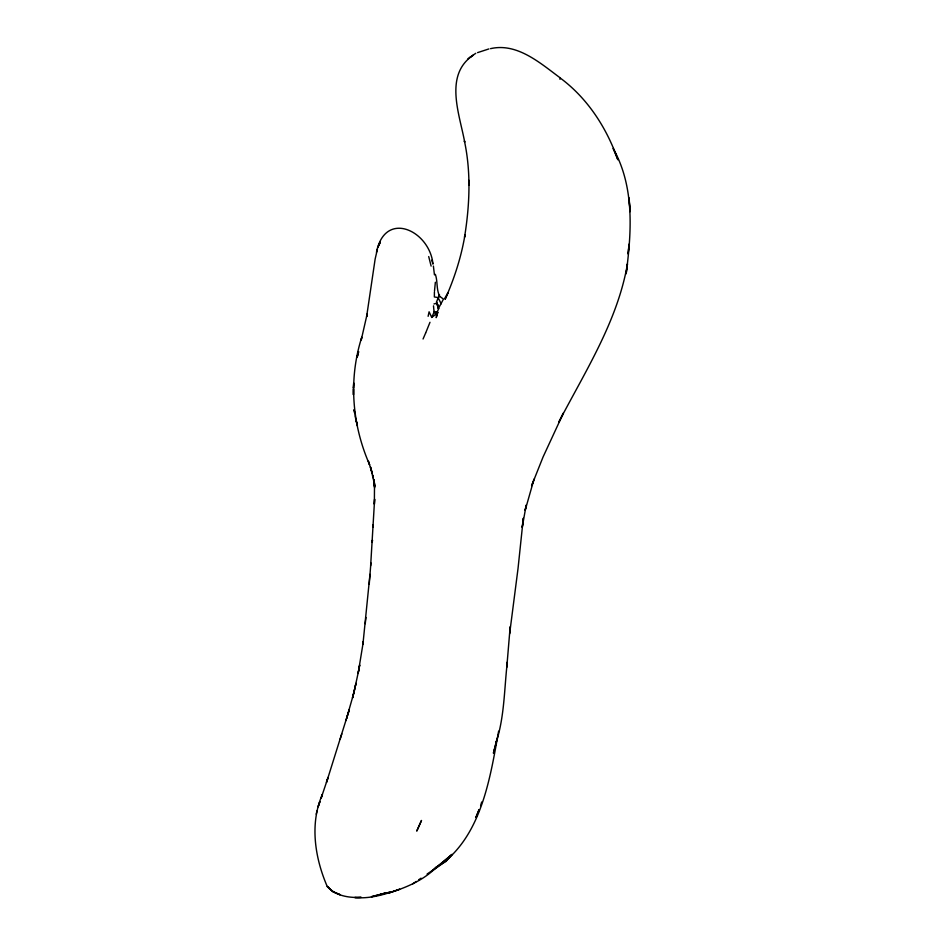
<?xml version="1.0" encoding="UTF-8"?>
<svg xmlns="http://www.w3.org/2000/svg" width="945" height="945" viewBox="0 0 945 945"><rect width="100%" height="100%" fill="white"/><g stroke="black" fill="none" stroke-linecap="round" stroke-linejoin="round"><path stroke-width="1.42" d="M434.416 291.946L434.357 296.954L438.031 297.569L439.768 296.399C436.117 289.477 437.866 281.539 435.35 274.322M374.598 487.892L374.503 484.95L374.362 504.217L374.622 499.208L370.641 565.771M439.484 294.639L436.543 301.916L438.35 308.649L443.477 299.092L439.768 296.399M373.027 527.062L373.11 524.64M467.952 58.696L473.161 55.247C443.748 75.033 459.636 114.262 464.704 142.211L464.408 140.911C471.201 172.569 469.665 205.431 464.538 237.207L464.975 234.832C461.278 257.099 454.25 278.68 445.107 299.293L448.107 292.655L444.682 298.466M509.733 633.705L510.158 626.83L506.803 667.123L507.323 662.032C504.228 688.929 504.547 716.523 496.137 742.546L497.07 738.281M560.456 78.175C587.707 98.469 606.714 127.953 617.865 159.776L613.163 148.448C634.721 186.968 631.567 231.738 626.145 273.814L627.456 263.903C617.617 321.087 585.215 371.385 558.802 422.167L563.385 413.107L543.091 456.931L531.574 485.813L534.421 478.666M369.223 584.341L370.901 562.889M628.567 248.901L628.141 254.04L628.968 244.164M369.979 574.336L362.927 644.336L363.353 641.525L358.131 673.431L359.714 665.02L358.687 670.383M435.361 282.224L434.499 291.084M372.247 542.028L372.46 540.115L372.2 542.43M365.975 617.439L365.231 623.7M509.804 632.394L518.037 568.441L523.306 518.238L522.998 520.766M522.845 522.03L522.219 527.393L526.176 505.079L525.172 510.288L533.5 481.005M374.563 486.899L374.232 480.757L374.539 486.356L373.795 479.458L374.574 484.561L370.487 466.984L372.295 473.327L368.373 461.219L369.613 464.751C351.965 424.565 348.351 379.252 361.758 337.259L361.238 339.94L367.156 314L366.625 316.646L375.13 259.119L377.445 248.972M358.627 670.666L354.706 688.952M353.902 692.248L353.288 694.941L354.611 689.377L352.52 697.977L353.217 695.118M327.301 779.897L326.474 782.365L328.092 777.416L321.111 798.218L322.399 794.461C309.417 823.768 314.98 858.249 327.301 886.634L329.273 887.875L327.253 886.422C335.475 895.966 349.26 898.057 361.214 897.337L354.753 897.526C370.216 899.049 385.253 894.301 399.664 889.245L389.47 892.765C405.098 887.922 420.667 881.425 433.058 870.463L451.958 854.469L445.922 861.497L435.208 867.664M498.629 731.17C489.581 781.338 480.568 841.227 433.082 869.967L451.958 854.469M428.12 316.327L429.089 311.803L431.747 317.437L437.913 312.689M353.962 692.047L355.993 683.341L355.355 686.035M316.221 814.177L317 810.904M376.464 252.35C384.922 209.306 429.762 230.615 432.975 264.116L431.723 260.218M353.17 695.307L346.638 718.165L349.319 709.742L348.043 713.664M437.381 313.208L436.212 317.662L437.807 312.098M438.858 308.483L435.751 314.614L433.991 311.023L433.483 305.861M480.592 805.695L481.69 802.01M327.265 779.991L347.583 715.129M345.846 720.645L346.732 717.81M340.176 739.108L341.806 733.887M429.987 322.292L425.734 332.817M479.009 809.818L475.902 817.46L478.997 809.853M423.053 339.007L425.64 333.006M431.747 317.437L434.334 311.543L436.85 312.228L435.751 314.614M380.162 242.475L377.61 247.732L380.28 242.215M448.863 857.682L451.875 854.599M470.031 57.302L475.748 53.322M412.634 883.918L416.249 881.449M418.67 879.795L421.057 878.177M427.069 874.066L434.346 869.105M477.568 52.625L488.872 48.939M490.526 48.656C517.057 42.513 540.138 63.02 559.948 77.691L559.983 79.309M433.968 303.947L436.507 303.31L438.504 305.294M438.031 297.569L441.197 303.806M431.121 266.088L428.711 256.567M436.543 301.916L438.35 308.649M357.045 424.364L356.182 420.655L357.411 425.911M373.381 478.158L372.684 475.004L373.098 476.906M355.048 415.729L355.769 419.107M373.795 479.458L374.279 482.647M434.452 274.877L433.389 266.065M629.429 202.691L630.067 211.68L629.098 197.836M468.885 180.318L469.145 185.267L469.051 183.436M353.454 389.151L353.43 394.691L353.454 389.151M353.465 387.296L353.418 388.36L353.702 382.938L353.465 387.296M357.529 355.757L357.139 357.305L358.639 351.623L357.529 355.757M494.188 750.212L493.42 753.224L496.326 741.801L494.188 750.212M319.882 801.655L318.205 806.617L319.882 801.655M421.47 820.52L416.851 830.879L421.47 820.52M385.643 892.907L371.444 896.71L389.801 892.186L380.103 894.655L385.643 892.907M339.952 894.631L333.065 891.832L328.423 887.627L333.042 891.667L339.952 894.631M354.647 412.87L354.056 409.646L354.859 413.993L354.647 412.87"/></g></svg>
